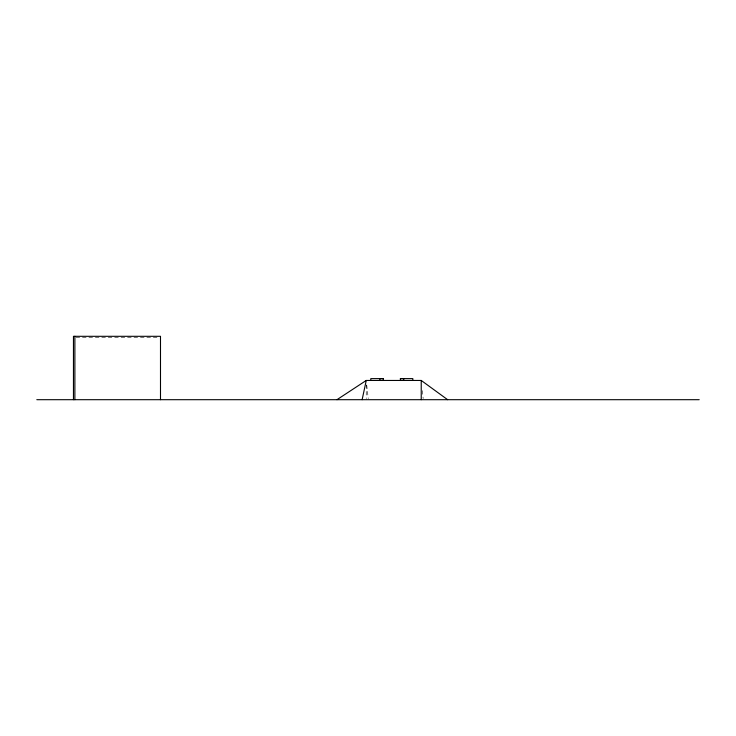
<?xml version="1.0" encoding="UTF-8"?>
<svg xmlns="http://www.w3.org/2000/svg" width="736" height="736" viewBox="0 0 736 736"><rect width="100%" height="100%" fill="white"/><g stroke="black" fill="none" stroke-linecap="round" stroke-linejoin="round"><path stroke-width="0.55" stroke-dasharray="3.68 2.76" d="M76.02 337.695L159.316 337.695M366.74 384.983L368.239 398.562M422.326 390.641L423.172 398.562M366.243 384.983L366.243 398.562"/><path stroke-width="1.1" d="M362.13 399.694L366.243 380.457L421.231 380.457L447.635 399.694M336.959 399.694L366.243 380.457M383.254 380.457L383.254 378.608L379.896 378.617L379.896 380.457M383.254 378.608L370.815 378.617L370.815 380.457M400.393 380.457L400.393 378.608L412.832 378.617L412.832 380.457M36.8 399.694L699.2 399.694M400.393 378.608L403.751 378.617L403.751 380.457M421.231 380.457L421.231 399.694M160.494 399.694L160.494 336.306L73.462 336.306L73.462 399.694M74.879 336.306L74.879 399.694"/></g></svg>
